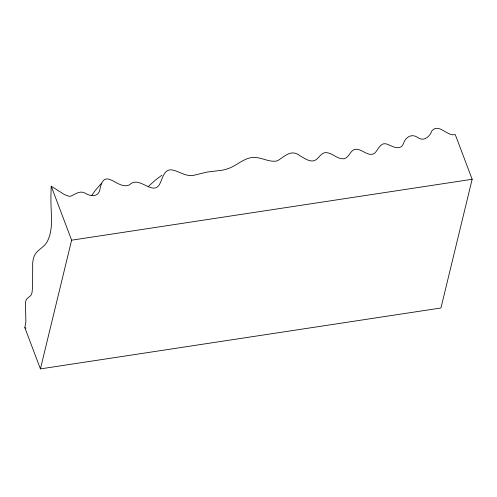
<?xml version="1.0" encoding="UTF-8"?>
<svg xmlns="http://www.w3.org/2000/svg" width="497" height="497" viewBox="0 0 497 497"><rect width="100%" height="100%" fill="white"/><g stroke="black" fill="none" stroke-linecap="round" stroke-linejoin="round"><path stroke-width="0.75" d="M51.228 186.195L50.911 195.65A87.124 25.769 81.4 0 0 50.961 198.893C50.582 213.182 54.173 229.148 46.848 242.294C43.27 248.152 35.43 250.556 33.703 257.682A26.857 7.946 81.4 0 0 32.678 263.099L32.616 285.98L32.1 292.074A15.792 4.672 81.4 0 1 31.802 293.311C31.23 297.187 25.9 297.467 25.682 301.53A11.978 3.541 81.4 0 0 25.453 302.959L25.887 321.957L24.85 327.691L40.419 368.898L440.945 307.991L472.15 179.28L455.258 134.581C447.089 136.663 438.801 122.802 431.912 130.817C429.75 136.75 423.891 141.974 417.679 137.526C411.591 132.997 405.105 137.495 403.334 143.956C400.122 151.1 392.295 146.286 387.343 144.242C380.659 141.428 378.341 149.709 374.645 153.25C368.681 157.145 362.996 149.827 357.051 149.286C350.671 148.485 349.714 156.971 344.502 158.686C337.68 159.841 332.735 152.958 326.113 152.622A5.734 4.442 13.6 0 0 324.187 152.852C319.993 154.163 318.428 159.096 314.39 160.661C309.37 162.146 304.86 158.35 300.642 156.22C291.329 148.522 285.235 156.145 277.525 160.742A10.015 7.753 13.6 0 1 275.673 161.171C268.486 161.892 261.962 157.648 254.831 157.487A16.581 12.841 13.6 0 0 250.264 157.829C242.095 159.587 236.019 166.004 228.166 168.595A36.828 28.522 13.6 0 1 221.445 170.322L207.336 172.037L192.569 175.578A14.133 10.946 13.6 0 1 190.568 175.603C183.803 175.366 178.181 170.906 171.627 169.85C164.445 168.986 162.699 177.727 160.363 182.654C153.803 198.16 139.589 174.671 129.63 184.772C117.596 190.854 104.538 165.476 99.885 189.487C98.679 197.34 90.324 196.595 85.186 193.19C80.023 190.165 75.376 194.147 70.872 196.135A5.032 3.895 13.6 0 1 68.866 196.216L64.48 194.619L51.228 186.195L71.624 240.188L40.419 368.898M91.79 195.433L95.12 190.637L101.63 183.101M148.56 186.294L155.505 179.989L161.929 175.18M71.624 240.188L472.15 179.28M24.85 327.691L25.937 328.138"/></g></svg>
